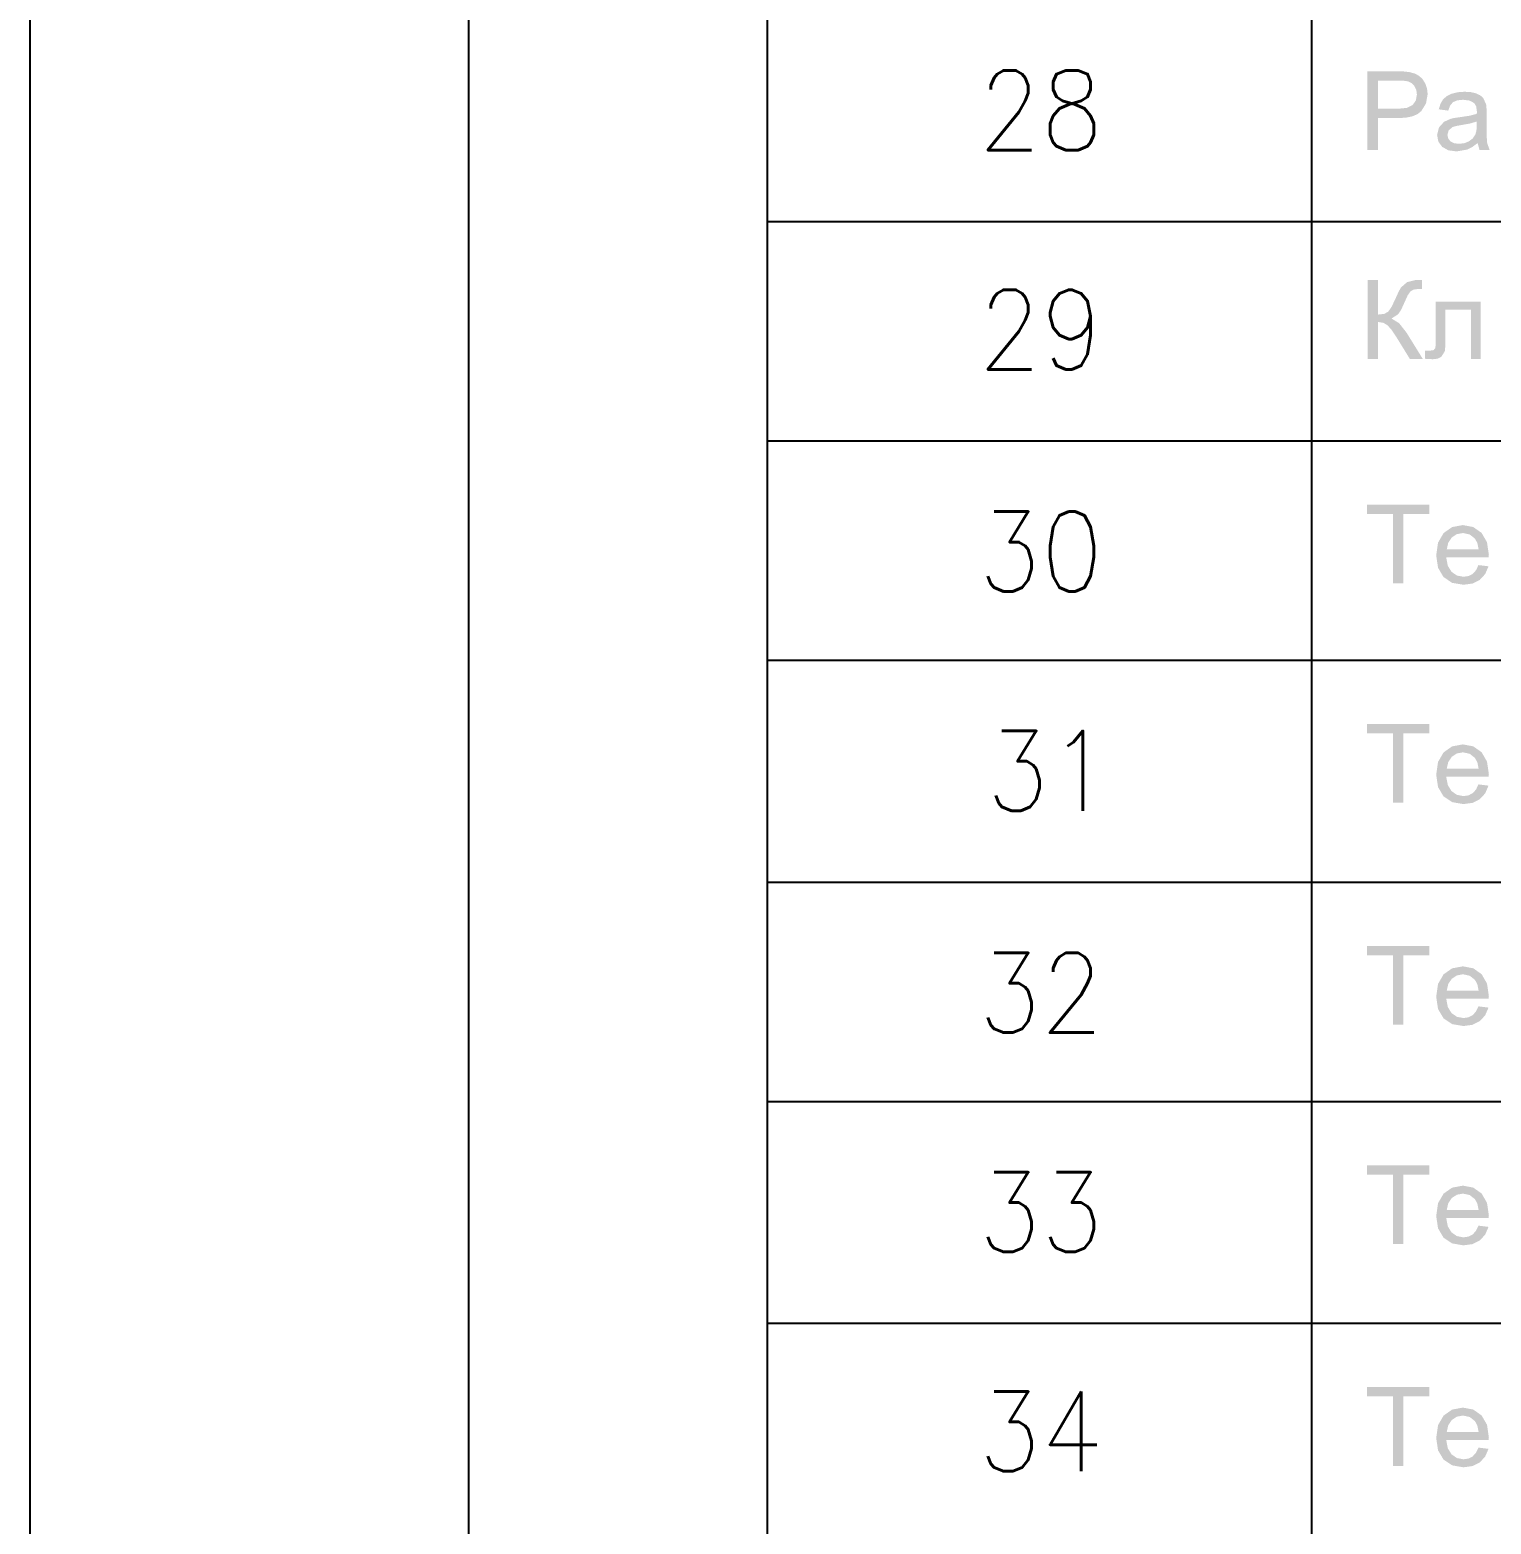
# Model space of a CAD drawing. Header units: millimetres. Extents: x 0 to 420, y 0 to 297.
# Drawn here: x 0.21 to 23.62, y 105.79 to 129.73 of the extents above; entities that cross this region are included whole.
import ezdxf

# ---------------------------------------------------------------- set-up
doc = ezdxf.new("R2010")
doc.units = ezdxf.units.MM
doc.layers.get('0').update_dxf_attribs({"linetype": 'CONTINUOUS'})
doc.styles.get("Standard").update_dxf_attribs({"font": 'STANDARD'})

msp = doc.modelspace()

# ---------------------------------------------------------------- hatches: boundary and pattern name
at = {"true_color": 0x0000fb}
h = msp.add_hatch(color=0, dxfattribs=at)
h.paths.add_polyline_path([(21.641487, 127.804333), (21.641487, 129.067167), (22.117737, 129.067167), (22.228531, 129.063998), (22.309559, 129.05504), (22.394998, 129.032372), (22.465553, 128.99606), (22.522191, 128.943557), (22.566426, 128.87369), (22.595227, 128.791422), (22.605011, 128.701711), (22.579379, 128.552883), (22.502485, 128.42886), (22.440895, 128.380069), (22.358686, 128.345282), (22.255911, 128.324448), (22.132619, 128.317514), (21.808505, 128.317514), (21.808505, 127.804333)], flags=0)
h.paths.add_polyline_path([(21.808505, 128.466894), (22.134824, 128.466894), (22.273317, 128.481845), (22.364681, 128.526976), (22.415806, 128.599254), (22.433032, 128.69675), (22.422834, 128.770338), (22.392793, 128.832349), (22.34656, 128.879065), (22.287511, 128.906763), (22.227084, 128.914963), (22.131517, 128.917788), (21.808505, 128.917788)], flags=0)
h = msp.add_hatch(color=0, dxfattribs=at)
h.paths.add_polyline_path([(23.405975, 127.917332), (23.321363, 127.854562), (23.240059, 127.813703), (23.069182, 127.783387), (22.935582, 127.801715), (22.837121, 127.857249), (22.776625, 127.941172), (22.756643, 128.045765), (22.78696, 128.168135), (22.866886, 128.257432), (22.978783, 128.308144), (23.035903, 128.319719), (23.116587, 128.331295), (23.279058, 128.355755), (23.392746, 128.384763), (23.393848, 128.425552), (23.382755, 128.505892), (23.349751, 128.558947), (23.275819, 128.598152), (23.173362, 128.611312), (23.077864, 128.601528), (23.011305, 128.572727), (22.966174, 128.51981), (22.934686, 128.437128), (22.783102, 128.458074), (22.810387, 128.546131), (22.850901, 128.61517), (22.90871, 128.668018), (22.987603, 128.707223), (23.084341, 128.731546), (23.195962, 128.739745), (23.301795, 128.732786), (23.386131, 128.712184), (23.449383, 128.680765), (23.493618, 128.642731), (23.542125, 128.537449), (23.547844, 128.481707), (23.549842, 128.394133), (23.549842, 128.187427), (23.550462, 128.08913), (23.552323, 128.010832), (23.555423, 127.952481), (23.559764, 127.914025), (23.5989, 127.804333), (23.436843, 127.804333)], flags=0)
h.paths.add_polyline_path([(23.392746, 128.263495), (23.287326, 128.231387), (23.139738, 128.205066), (23.058158, 128.190184), (23.00469, 128.173647), (22.943505, 128.123486), (22.922008, 128.049624), (22.933652, 127.992917), (22.968861, 127.946546), (23.026325, 127.915541), (23.106114, 127.905205), (23.190725, 127.914851), (23.265415, 127.944342), (23.325773, 127.990575), (23.367941, 128.051277), (23.386545, 128.116596), (23.392746, 128.20672)], flags=0)
for points in [[(21.644241, 125.722834), (21.811259, 125.722834), (21.811259, 125.169965), (21.908687, 125.180851), (21.972214, 125.214062), (22.025131, 125.289303), (22.091277, 125.427382), (22.138819, 125.533216), (22.177266, 125.602669), (22.27428, 125.688658), (22.413186, 125.723385), (22.486636, 125.722972), (22.51461, 125.721731), (22.51461, 125.577313), (22.480986, 125.577864), (22.447362, 125.578967), (22.377564, 125.569114), (22.328851, 125.53983), (22.286338, 125.479059), (22.238451, 125.374466), (22.179265, 125.243828), (22.130413, 125.172721), (22.025682, 125.106024), (22.14695, 125.032781), (22.266563, 124.880577), (22.526737, 124.46), (22.31948, 124.46), (22.108364, 124.802855), (22.028094, 124.922745), (21.962292, 124.997986), (21.895251, 125.037673), (21.811259, 125.050902), (21.811259, 124.46), (21.644241, 124.46)], [(22.734991, 125.374466), (23.455429, 125.374466), (23.455429, 124.46), (23.301089, 124.46), (23.301089, 125.246584), (22.890433, 125.246584), (22.890433, 124.790729), (22.887677, 124.658437), (22.87996, 124.580716), (22.822634, 124.49197), (22.765996, 124.463445), (22.688688, 124.453936), (22.564114, 124.461102), (22.564114, 124.590086), (22.631913, 124.590086), (22.700264, 124.600008), (22.727825, 124.631427), (22.733061, 124.677316), (22.734991, 124.771987)], [(22.04751, 120.861666), (22.04751, 121.975121), (21.631343, 121.975121), (21.631343, 122.1245), (22.63235, 122.1245), (22.63235, 121.975121), (22.214529, 121.975121), (22.214529, 120.861666)], [(22.04751, 117.348), (22.04751, 118.461454), (21.631343, 118.461454), (21.631343, 118.610834), (22.63235, 118.610834), (22.63235, 118.461454), (22.214529, 118.461454), (22.214529, 117.348)], [(22.04751, 113.792), (22.04751, 114.905454), (21.631343, 114.905454), (21.631343, 115.054834), (22.63235, 115.054834), (22.63235, 114.905454), (22.214529, 114.905454), (22.214529, 113.792)], [(22.04751, 110.278333), (22.04751, 111.391788), (21.631343, 111.391788), (21.631343, 111.541167), (22.63235, 111.541167), (22.63235, 111.391788), (22.214529, 111.391788), (22.214529, 110.278333)], [(22.04751, 106.722333), (22.04751, 107.835788), (21.631343, 107.835788), (21.631343, 107.985167), (22.63235, 107.985167), (22.63235, 107.835788), (22.214529, 107.835788), (22.214529, 106.722333)]]:
    msp.add_hatch(color=0, dxfattribs=at).paths.add_polyline_path(points, flags=0)
h = msp.add_hatch(color=0, dxfattribs=at)
h.paths.add_polyline_path([(23.420166, 121.156015), (23.580569, 121.136171), (23.526412, 121.011597), (23.440009, 120.918441), (23.323152, 120.86015), (23.178182, 120.84072), (22.998004, 120.87145), (22.85958, 120.964192), (22.771523, 121.11302), (22.742171, 121.311458), (22.771661, 121.515959), (22.860682, 121.669197), (22.997246, 121.76497), (23.169363, 121.797079), (23.336036, 121.765728), (23.469224, 121.671953), (23.556316, 121.521815), (23.58553, 121.320829), (23.584428, 121.279487), (22.902575, 121.279487), (22.927862, 121.146024), (22.987462, 121.048528), (23.073796, 120.988515), (23.178733, 120.968602), (23.257695, 120.979764), (23.324254, 121.01325), (23.378411, 121.071197)], flags=0)
h.paths.add_polyline_path([(22.910843, 121.406818), (23.421819, 121.406818), (23.401907, 121.507622), (23.363391, 121.5799), (23.277952, 121.647148), (23.171016, 121.669748), (23.072969, 121.651695), (22.991871, 121.59809), (22.935234, 121.514236)], flags=0)
h = msp.add_hatch(color=0, dxfattribs=at)
h.paths.add_polyline_path([(23.420166, 117.642348), (23.580569, 117.622505), (23.526412, 117.49793), (23.440009, 117.404775), (23.323152, 117.346484), (23.178182, 117.327053), (22.998004, 117.357784), (22.85958, 117.450526), (22.771523, 117.599354), (22.742171, 117.797791), (22.771661, 118.002292), (22.860682, 118.15553), (22.997246, 118.251304), (23.169363, 118.283412), (23.336036, 118.252061), (23.469224, 118.158286), (23.556316, 118.008149), (23.58553, 117.807162), (23.584428, 117.765821), (22.902575, 117.765821), (22.927862, 117.632358), (22.987462, 117.534862), (23.073796, 117.474848), (23.178733, 117.454935), (23.257695, 117.466097), (23.324254, 117.499584), (23.378411, 117.55753)], flags=0)
h.paths.add_polyline_path([(22.910843, 117.893151), (23.421819, 117.893151), (23.401907, 117.993955), (23.363391, 118.066233), (23.277952, 118.133481), (23.171016, 118.156081), (23.072969, 118.138029), (22.991871, 118.084423), (22.935234, 118.00057)], flags=0)
h = msp.add_hatch(color=0, dxfattribs=at)
h.paths.add_polyline_path([(23.420166, 114.086349), (23.580569, 114.066505), (23.526412, 113.94193), (23.440009, 113.848775), (23.323152, 113.790484), (23.178182, 113.771053), (22.998004, 113.801784), (22.85958, 113.894526), (22.771523, 114.043354), (22.742171, 114.241791), (22.771661, 114.446292), (22.860682, 114.59953), (22.997246, 114.695304), (23.169363, 114.727412), (23.336036, 114.696062), (23.469224, 114.602286), (23.556316, 114.452149), (23.58553, 114.251162), (23.584428, 114.209821), (22.902575, 114.209821), (22.927862, 114.076358), (22.987462, 113.978862), (23.073796, 113.918848), (23.178733, 113.898935), (23.257695, 113.910097), (23.324254, 113.943584), (23.378411, 114.00153)], flags=0)
h.paths.add_polyline_path([(22.910843, 114.337151), (23.421819, 114.337151), (23.401907, 114.437955), (23.363391, 114.510233), (23.277952, 114.577481), (23.171016, 114.600081), (23.072969, 114.582029), (22.991871, 114.528423), (22.935234, 114.44457)], flags=0)
h = msp.add_hatch(color=0, dxfattribs=at)
h.paths.add_polyline_path([(23.420166, 110.572682), (23.580569, 110.552838), (23.526412, 110.428263), (23.440009, 110.335108), (23.323152, 110.276817), (23.178182, 110.257387), (22.998004, 110.288117), (22.85958, 110.380859), (22.771523, 110.529687), (22.742171, 110.728125), (22.771661, 110.932625), (22.860682, 111.085863), (22.997246, 111.181637), (23.169363, 111.213745), (23.336036, 111.182395), (23.469224, 111.088619), (23.556316, 110.938482), (23.58553, 110.737495), (23.584428, 110.696154), (22.902575, 110.696154), (22.927862, 110.562691), (22.987462, 110.465195), (23.073796, 110.405181), (23.178733, 110.385269), (23.257695, 110.396431), (23.324254, 110.429917), (23.378411, 110.487864)], flags=0)
h.paths.add_polyline_path([(22.910843, 110.823485), (23.421819, 110.823485), (23.401907, 110.924288), (23.363391, 110.996566), (23.277952, 111.063815), (23.171016, 111.086414), (23.072969, 111.068362), (22.991871, 111.014757), (22.935234, 110.930903)], flags=0)
h = msp.add_hatch(color=0, dxfattribs=at)
h.paths.add_polyline_path([(23.420166, 107.016682), (23.580569, 106.996838), (23.526412, 106.872263), (23.440009, 106.779108), (23.323152, 106.720817), (23.178182, 106.701387), (22.998004, 106.732117), (22.85958, 106.824859), (22.771523, 106.973687), (22.742171, 107.172125), (22.771661, 107.376625), (22.860682, 107.529863), (22.997246, 107.625637), (23.169363, 107.657745), (23.336036, 107.626395), (23.469224, 107.532619), (23.556316, 107.382482), (23.58553, 107.181495), (23.584428, 107.140154), (22.902575, 107.140154), (22.927862, 107.006691), (22.987462, 106.909195), (23.073796, 106.849181), (23.178733, 106.829269), (23.257695, 106.840431), (23.324254, 106.873917), (23.378411, 106.931864)], flags=0)
h.paths.add_polyline_path([(22.910843, 107.267485), (23.421819, 107.267485), (23.401907, 107.368288), (23.363391, 107.440566), (23.277952, 107.507815), (23.171016, 107.530415), (23.072969, 107.512362), (22.991871, 107.458757), (22.935234, 107.374903)], flags=0)

# ---------------------------------------------------------------- linework, layer by layer
at = {"color": 0, "true_color": 0x000007}
for points in [[(0.211668, 0), (420.073667, 0), (420.073667, 296.925999), (0.211668, 296.925999)], [(7.239002, 1.735667), (418.338, 1.735667), (418.338, 295.190332), (7.239002, 295.190332)]]:
    msp.add_lwpolyline(points, close=True, dxfattribs=at)
for points in [[(12.022668, 235.119332), (12.022668, 84.285666)], [(20.743335, 235.119332), (20.743335, 84.285666)], [(12.022668, 126.661333), (86.106001, 126.661333)], [(12.022668, 123.147666), (86.106001, 123.147666)], [(12.022668, 119.634), (86.106001, 119.634)], [(12.022668, 116.078), (86.106001, 116.078)], [(12.022668, 112.564333), (86.106001, 112.564333)], [(12.022668, 109.008333), (86.106001, 109.008333)]]:
    msp.add_lwpolyline(points, dxfattribs=at)

# ---------------------------------------------------------------- texts
at = {"color": 0, "true_color": 0x0000fb, "char_height": 1.277872, "attachment_point": 1}
for s, insert, width in [('28', (15.409335, 129.082199), 1.56184351), ('29', (15.409335, 125.568546), 1.56184351), ('30', (15.409335, 122.012536), 1.56184351), ('31', (15.536335, 118.498866), 1.27787197), ('32', (15.409335, 114.942872), 1.56184351), ('33', (15.409335, 111.429202), 1.56184351), ('34', (15.409335, 107.915532), 1.70382929)]:
    msp.add_mtext(s, dxfattribs=dict(at, insert=insert, width=width))

doc.saveas('drawing.dxf')
